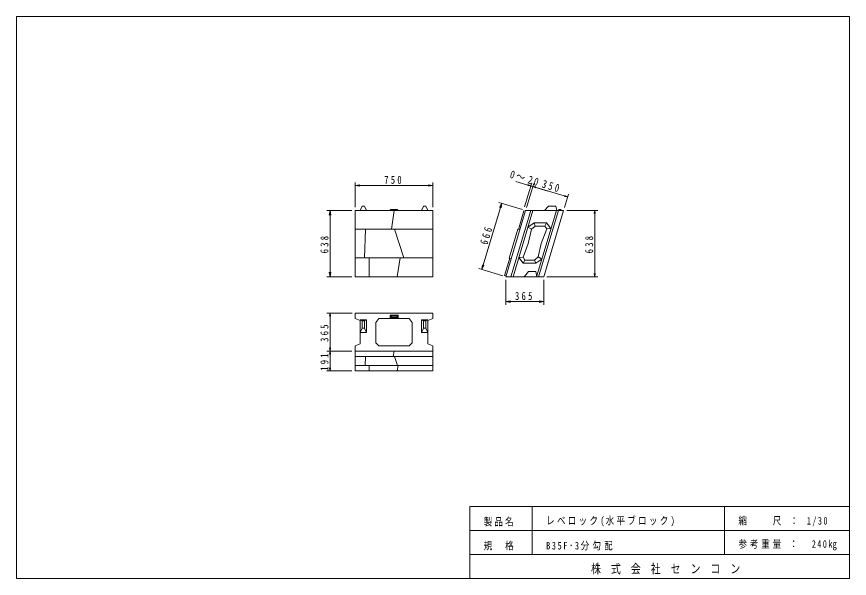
# Model space of a CAD drawing. Units: millimetres on the paper, scale 1:30. Extents: x 15 to 282, y 15 to 195.
import ezdxf

# ---------------------------------------------------------------- set-up
doc = ezdxf.new("R2010")
doc.units = ezdxf.units.MM
for name, color, linetype, lineweight in [('D-STR-DIM', 7, 'Continuous', 13), ('D-STR-STR3', 1, 'Continuous', 13), ('V-nasSTD', 7, 'Continuous', 13)]:
    doc.layers.add(name, color=color, linetype=linetype, lineweight=lineweight)
doc.styles.add('ＭＳ ゴシック-5.0-0.0', font='')
doc.styles.get('ＭＳ ゴシック-5.0-0.0').set_extended_font_data('ＭＳ ゴシック-5.0-0.0')

msp = doc.modelspace()

# ---------------------------------------------------------------- linework, layer by layer
at = {"layer": 'D-STR-DIM'}
for p, q in [((123.5, 133.9), (123.5, 141.9)), ((148.5, 133.9), (148.5, 141.9)), ((175.074, 142.189), (185.291, 139.124)), ((177.852, 134.048), (180.15, 141.71)), ((178.49, 133.856), (180.789, 141.519)), ((178.49, 133.856), (180.789, 141.519)), ((123.5, 140.9), (125, 141.15)), ((123.5, 140.9), (148.5, 140.9)), ((123.5, 140.9), (125, 140.65)), ((148.5, 140.9), (147, 141.15)), ((148.5, 140.9), (147, 140.65)), ((179.863, 140.753), (178.857, 140.88)), ((179.863, 140.753), (178.953, 141.2)), ((180.502, 140.561), (191.676, 137.209)), ((180.502, 140.561), (181.507, 140.433)), ((180.502, 140.561), (181.412, 140.114)), ((180.502, 140.561), (181.507, 140.433)), ((180.502, 140.561), (181.412, 140.114)), ((190.671, 133.856), (191.964, 138.167)), ((191.676, 137.209), (190.671, 137.336)), ((191.676, 137.209), (190.766, 137.656)), ((164.171, 113.965), (170.54, 135.197)), ((177.245, 133.186), (169.582, 135.485)), ((170.54, 135.197), (169.87, 133.832)), ((170.54, 135.197), (170.349, 133.689)), ((122.5, 132.9), (114.5, 132.9)), ((115.5, 132.9), (115.25, 131.4)), ((115.5, 111.667), (115.5, 132.9)), ((115.5, 132.9), (115.75, 131.4)), ((191.383, 132.898), (201.383, 132.898)), ((200.383, 132.898), (200.217, 131.898)), ((200.383, 111.667), (200.383, 132.898)), ((200.383, 132.898), (200.55, 131.898)), ((164.171, 113.965), (164.362, 115.474)), ((164.171, 113.965), (164.841, 115.33)), ((115.5, 111.667), (115.25, 113.167)), ((115.5, 111.667), (115.75, 113.167)), ((170.876, 111.954), (163.213, 114.253)), ((200.383, 111.667), (200.217, 112.667)), ((200.383, 111.667), (200.55, 112.667)), ((122.5, 111.667), (114.5, 111.667)), ((171.833, 110.667), (171.833, 102.667)), ((184.014, 110.667), (184.014, 102.667)), ((185.014, 111.667), (201.383, 111.667)), ((171.833, 103.667), (173.333, 103.917)), ((171.833, 103.667), (184.014, 103.667)), ((171.833, 103.667), (173.333, 103.417)), ((184.014, 103.667), (182.514, 103.917)), ((184.014, 103.667), (182.514, 103.417)), ((122.567, 100), (114.5, 100)), ((115.5, 100), (115.333, 99)), ((115.5, 87.82), (115.5, 100)), ((115.5, 100), (115.667, 99)), ((115.5, 87.82), (115.333, 88.82)), ((115.5, 87.82), (115.667, 88.82)), ((122.5, 87.82), (114.5, 87.82)), ((122.5, 87.82), (114.5, 87.82)), ((115.5, 87.82), (115.333, 86.82)), ((115.5, 81.453), (115.5, 87.82)), ((115.5, 87.82), (115.667, 86.82)), ((122.5, 81.453), (114.5, 81.453)), ((115.5, 81.453), (115.333, 82.453)), ((115.5, 81.453), (115.667, 82.453))]:
    msp.add_line(p, q, dxfattribs=at)
at = {"layer": 'D-STR-STR3'}
for p, q in [((185.536, 134.232), (184.203, 132.898)), ((187.87, 134.232), (185.536, 134.232)), ((188.203, 132.898), (187.87, 134.232)), ((123.5, 111.667), (123.5, 132.9)), ((123.5, 132.9), (148.5, 132.9)), ((134.983, 133.233), (134.65, 132.9)), ((135.017, 133.233), (134.683, 132.9)), ((134.983, 133.233), (136.983, 133.233)), ((135.017, 133.233), (137.017, 133.233)), ((135.167, 126.9), (136, 132.9)), ((136.983, 133.233), (137.317, 132.9)), ((137.017, 133.233), (137.35, 132.9)), ((148.5, 132.9), (148.5, 111.667)), ((171.833, 111.667), (178.203, 132.898)), ((173.5, 111.667), (179.87, 132.898)), ((174.167, 111.667), (180.537, 132.898)), ((177.658, 132.822), (175.869, 126.804)), ((178.137, 132.679), (177.658, 132.822)), ((190.383, 132.898), (178.203, 132.898)), ((181.68, 111.667), (188.05, 132.898)), ((182.347, 111.667), (188.717, 132.898)), ((184.014, 111.667), (190.383, 132.898)), ((188.969, 133.189), (188.736, 132.898)), ((188.969, 133.189), (189.369, 133.188)), ((189.369, 133.188), (189.657, 132.898)), ((178.941, 127.581), (180.894, 128.898)), ((180.894, 128.898), (184.866, 128.898)), ((180.894, 128.898), (181.255, 127.898)), ((184.866, 128.898), (184.332, 127.898)), ((184.866, 128.898), (186.313, 127.11)), ((123.5, 126.9), (148.5, 126.9)), ((126.5, 117.667), (126.833, 126.9)), ((136.167, 126.9), (139.167, 117.667)), ((175.694, 126.857), (176.333, 126.665)), ((178.941, 127.581), (180.069, 126.916)), ((180.069, 126.916), (179.02, 122.283)), ((180.069, 126.916), (181.255, 127.898)), ((181.255, 127.898), (184.332, 127.898)), ((184.952, 126.974), (183.196, 122.283)), ((184.332, 127.898), (184.952, 126.974)), ((186.313, 127.11), (184.952, 126.974)), ((179.02, 122.283), (177.371, 117.923)), ((182.241, 117.984), (183.196, 122.283)), ((148.5, 117.667), (123.5, 117.667)), ((128, 111.667), (128, 117.667)), ((138, 117.667), (137, 111.667)), ((172.923, 117.621), (173.562, 117.429)), ((176.005, 117.791), (177.371, 117.923)), ((176.005, 117.791), (177.45, 116)), ((177.985, 117), (177.371, 117.923)), ((182.241, 117.984), (181.062, 117)), ((183.377, 117.322), (182.241, 117.984)), ((177.45, 116), (177.985, 117)), ((177.45, 116), (181.425, 116)), ((177.985, 117), (181.062, 117)), ((181.425, 116), (181.062, 117)), ((181.425, 116), (183.377, 117.322)), ((179.167, 113.333), (177.833, 111.689)), ((179.167, 113.333), (181.5, 113.333)), ((181.5, 113.333), (181.841, 111.667)), ((148.5, 111.667), (123.5, 111.667)), ((171.905, 111.906), (171.426, 112.05)), ((184.014, 111.667), (171.833, 111.667)), ((123.557, 98.319), (123.567, 100)), ((123.567, 100), (148.433, 100)), ((137.383, 99.319), (134.717, 99.319)), ((134.717, 99.319), (134.717, 98.319)), ((135.05, 98.986), (134.717, 99.319)), ((137.05, 98.986), (135.05, 98.986)), ((135.05, 98.986), (135.05, 98.586)), ((137.383, 99.319), (137.05, 98.986)), ((137.05, 98.586), (137.05, 98.986)), ((137.383, 99.319), (137.383, 98.319)), ((148.443, 98.319), (148.433, 100)), ((125.167, 97.653), (123.557, 98.319)), ((125.167, 97.653), (125.167, 90.153)), ((131.167, 98.319), (130.167, 96.986)), ((130.167, 96.986), (130.167, 90.487)), ((140.833, 98.319), (131.167, 98.319)), ((135.05, 98.586), (134.717, 98.319)), ((137.05, 98.586), (135.05, 98.586)), ((137.05, 98.586), (137.383, 98.319)), ((140.833, 98.319), (141.833, 96.986)), ((141.833, 96.986), (141.833, 90.487)), ((146.833, 97.653), (148.443, 98.319)), ((146.833, 97.653), (146.833, 90.153)), ((123.5, 87.82), (123.509, 89.487)), ((125.167, 90.153), (123.509, 89.487)), ((130.167, 90.487), (131.167, 89.487)), ((131.167, 89.487), (140.833, 89.487)), ((141.833, 90.487), (140.833, 89.487)), ((146.833, 90.153), (148.491, 89.487)), ((148.5, 87.82), (148.491, 89.487)), ((148.5, 87.82), (123.5, 87.82)), ((123.5, 87.82), (123.5, 81.453)), ((148.5, 86.053), (123.5, 86.053)), ((126.731, 83.22), (126.833, 86.053)), ((135.755, 86.053), (136, 87.82)), ((136.167, 86.053), (137.087, 83.22)), ((148.5, 87.82), (148.5, 81.453)), ((148.5, 83.22), (123.5, 83.22)), ((128, 81.453), (128, 83.22)), ((137.294, 83.22), (137, 81.453)), ((148.5, 81.453), (123.5, 81.453))]:
    msp.add_line(p, q, dxfattribs=at)
at = {"layer": 'V-nasSTD'}
for p, q in [((125.833, 134.233), (125.167, 132.9)), ((126.5, 134.233), (125.833, 134.233)), ((126.5, 134.233), (127.167, 132.9)), ((145.495, 134.233), (144.828, 132.9)), ((146.162, 134.233), (145.495, 134.233)), ((146.162, 134.233), (146.828, 132.9)), ((175.694, 126.857), (172.923, 117.621)), ((171.426, 112.05), (173.083, 117.573)), ((125.167, 93.82), (125.167, 97.82)), ((125.167, 97.82), (127.167, 97.82)), ((125.167, 97.82), (125.833, 97.487)), ((125.833, 97.487), (126.5, 97.487)), ((125.833, 97.487), (125.833, 95.153)), ((127.167, 97.82), (126.5, 97.487)), ((126.5, 97.487), (126.5, 95.153)), ((127.167, 93.82), (127.167, 97.82)), ((144.828, 93.82), (144.828, 97.82)), ((144.828, 97.82), (146.828, 97.82)), ((144.828, 97.82), (145.495, 97.487)), ((145.495, 97.487), (146.162, 97.487)), ((145.495, 97.487), (145.495, 95.153)), ((146.828, 97.82), (146.162, 97.487)), ((146.162, 97.487), (146.162, 95.153)), ((146.828, 93.82), (146.828, 97.82)), ((125.167, 93.82), (125.833, 95.153)), ((125.167, 93.82), (127.167, 93.82)), ((125.833, 95.153), (126.5, 95.153)), ((127.167, 93.82), (126.5, 95.153)), ((144.828, 93.82), (145.495, 95.153)), ((144.828, 93.82), (146.828, 93.82)), ((145.495, 95.153), (146.162, 95.153)), ((146.828, 93.82), (146.162, 95.153))]:
    msp.add_line(p, q, dxfattribs=at)
at = {"layer": 'V-nasSTD', "color": 4}
for p, q in [((282, 38), (160.333, 38)), ((160.333, 38), (160.333, 15)), ((180.333, 38), (180.333, 22.667)), ((242, 38), (242, 22.667)), ((282, 30.333), (160.333, 30.333)), ((282, 22.667), (160.333, 22.667))]:
    msp.add_line(p, q, dxfattribs=at)
msp.add_lwpolyline([(15, 15), (15, 195), (282, 195), (282, 15)], close=True, dxfattribs=at)

# ---------------------------------------------------------------- texts
at = {"layer": 'D-STR-DIM', "char_height": 2.566, "attachment_point": 8, "style": 'ＭＳ ゴシック-5.0-0.0'}
for s, insert, rotation in [('\\T1.4;\\W0.8;0～20', (177.685, 141.931), 343.301), ('\\T1.5;\\W0.8;350', (186.233, 139.364), 343.301), ('\\T1.5;\\W0.8;666', (166.877, 124.725), 73.301), ('\\T1.5;\\W0.8;638', (115, 122.283), 90), ('\\T1.5;\\W0.8;638', (199.883, 122.283), 90), ('\\T1.5;\\W0.8;365', (115, 93.91), 90), ('\\T1.5;\\W0.8;191', (115, 84.637), 90)]:
    msp.add_mtext(s, dxfattribs=dict(at, insert=insert, rotation=rotation))
for s, insert in [('\\T1.5;\\W0.8;750', (136, 141.4)), ('\\T1.5;\\W0.8;365', (177.924, 104.167))]:
    msp.add_mtext(s, dxfattribs=dict(at, insert=insert))
at = {"layer": 'V-nasSTD', "color": 4, "attachment_point": 7, "style": 'ＭＳ ゴシック-5.0-0.0'}
for s, insert, char_height in [('\\T1.27;\\W0.8;レベロック(水平ブロック)', (184.772, 31.624), 2.444), ('\\T1.34;\\W0.8;縮\u3000\u3000尺\\~：\\~1/30', (246.439, 31.624), 2.444), ('\\T1.25;\\W0.8;製品名', (164.772, 31.624), 2.444), ('\\T1.25;\\W0.8;規\u3000格', (164.772, 23.958), 2.444), ('\\T1.38;\\W0.8;B35F･3分勾配', (184.772, 23.958), 2.444), ('\\T1.33;\\W0.8;参考重量\\~：\\~\\~240㎏', (246.439, 23.958), 2.444), ('\\T1.33;\\W0.8;株\\~式\\~会\\~社\\~セ\\~ン\\~コ\\~ン', (199.162, 16.291), 2.933)]:
    msp.add_mtext(s, dxfattribs=dict(at, insert=insert, char_height=char_height))

doc.saveas('drawing.dxf')
